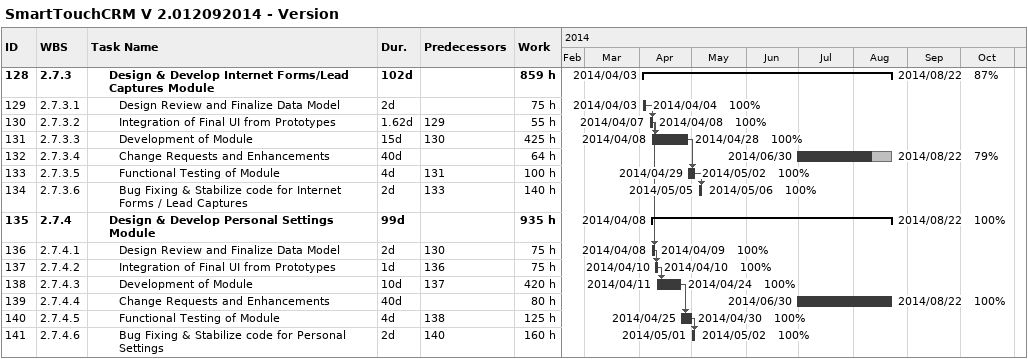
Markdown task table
SmartTouchCRM V 2.012092014 - Version

| ID | WBS | Task | Duration | Start | Finish | Predecessors | % complete | Work (h) |
|---|---|---|---|---|---|---|---|---|
| 128 | 2.7.3 | **Design & Develop Internet Forms/Lead Captures Module** | 102d | 2014-04-03 | 2014-08-22 |  | 87 | 859 |
| 129 | 2.7.3.1 | Design Review and Finalize Data Model | 2d | 2014-04-03 | 2014-04-04 |  | 100 | 75 |
| 130 | 2.7.3.2 | Integration of Final UI from Prototypes | 1.62d | 2014-04-07 | 2014-04-08 | 129 | 100 | 55 |
| 131 | 2.7.3.3 | Development of Module | 15d | 2014-04-08 | 2014-04-28 | 130 | 100 | 425 |
| 132 | 2.7.3.4 | Change Requests and Enhancements | 40d | 2014-06-30 | 2014-08-22 |  | 79 | 64 |
| 133 | 2.7.3.5 | Functional Testing of Module | 4d | 2014-04-29 | 2014-05-02 | 131 | 100 | 100 |
| 134 | 2.7.3.6 | Bug Fixing & Stabilize code for Internet Forms / Lead Captures | 2d | 2014-05-05 | 2014-05-06 | 133 | 100 | 140 |
| 135 | 2.7.4 | **Design & Develop Personal Settings Module** | 99d | 2014-04-08 | 2014-08-22 |  | 100 | 935 |
| 136 | 2.7.4.1 | Design Review and Finalize Data Model | 2d | 2014-04-08 | 2014-04-09 | 130 | 100 | 75 |
| 137 | 2.7.4.2 | Integration of Final UI from Prototypes | 1d | 2014-04-10 | 2014-04-10 | 136 | 100 | 75 |
| 138 | 2.7.4.3 | Development of Module | 10d | 2014-04-11 | 2014-04-24 | 137 | 100 | 420 |
| 139 | 2.7.4.4 | Change Requests and Enhancements | 40d | 2014-06-30 | 2014-08-22 |  | 100 | 80 |
| 140 | 2.7.4.5 | Functional Testing of Module | 4d | 2014-04-25 | 2014-04-30 | 138 | 100 | 125 |
| 141 | 2.7.4.6 | Bug Fixing & Stabilize code for Personal Settings | 2d | 2014-05-01 | 2014-05-02 | 140 | 100 | 160 |
